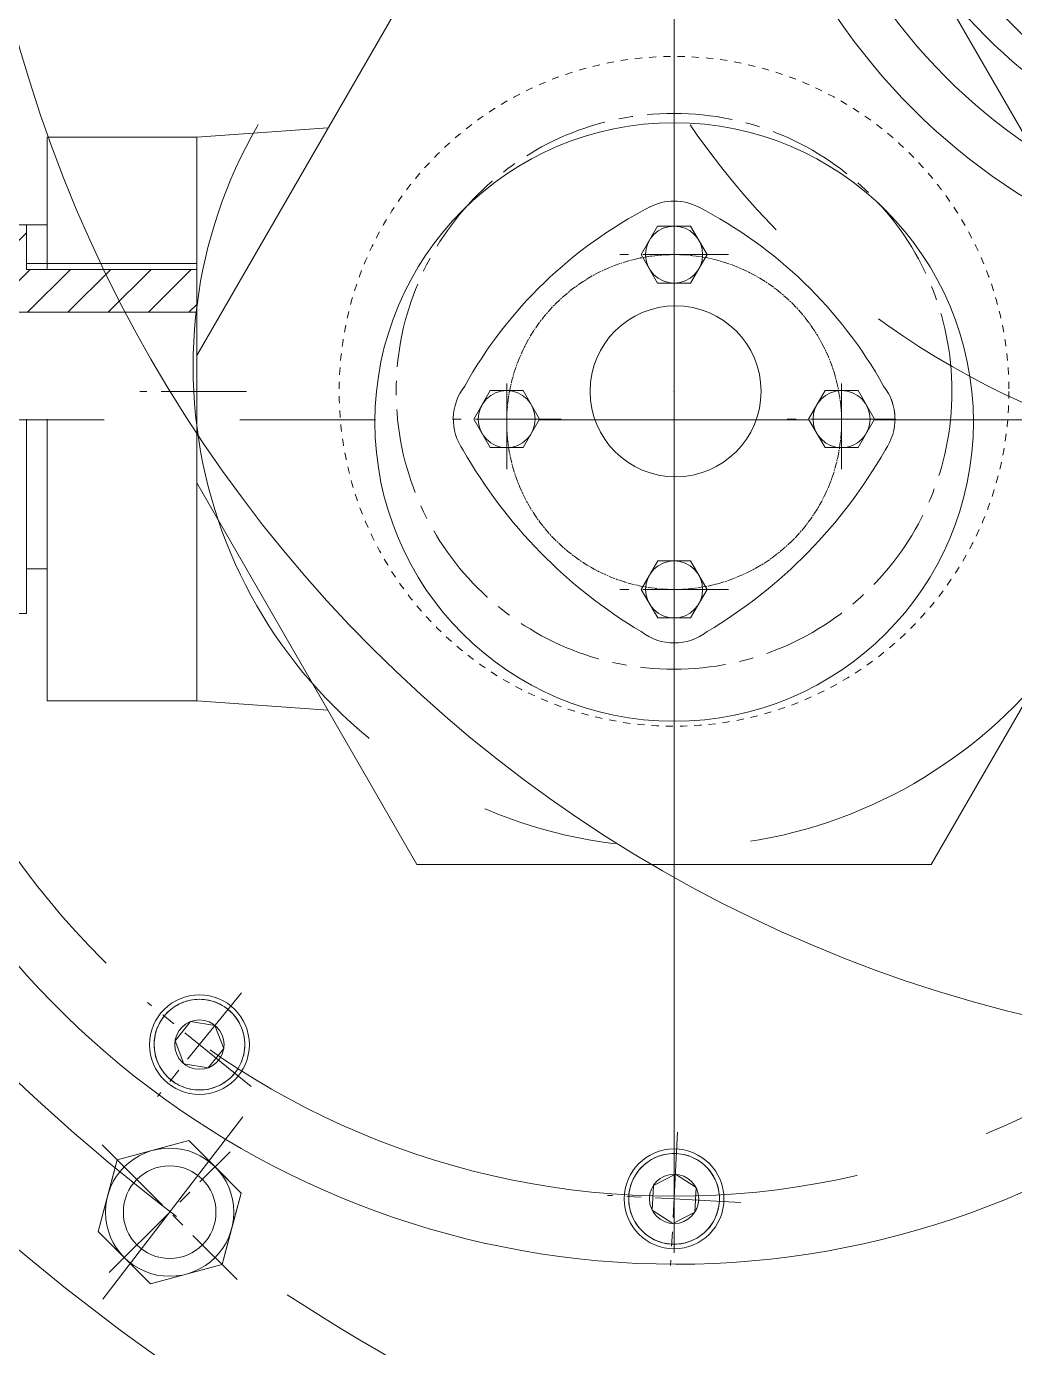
# Model space of a CAD drawing. Header units: inches. Extents: x 0 to 26418, y 0 to 20128.
# Drawn here: x 3816.8 to 3955.5, y 15239.8 to 15425.2 of the extents above; entities that cross this region are included whole.
import ezdxf

# ---------------------------------------------------------------- set-up
doc = ezdxf.new("R2010")
doc.units = ezdxf.units.IN
doc.header["$MEASUREMENT"] = 0
doc.set_wipeout_variables(frame=1)
for name, pattern in [('ACAD_ISO02W100', [15, 12, -3]), ('CENTER', [50.800000000000004, 31.75, -6.35, 6.35, -6.35]), ('CHAIN', [0.7087, 0.4724, -0.0591, 0.1181, -0.0591]), ('点画线', [18, 12, -2, 2, -2]), ('虚线', [2, 1, -1])]:
    doc.linetypes.add(name, pattern=pattern)
for name, color, linetype, lineweight in [('CAXA1', 5, 'CENTER', 5), ('EB0', 7, 'Continuous', 5), ('中心线层', 5, 'CENTER', 5), ('剖面线层', 4, 'Continuous', 5), ('细实线层', 7, 'Continuous', 5), ('虚线层', 6, 'ACAD_ISO02W100', 5)]:
    doc.layers.add(name, color=color, linetype=linetype, lineweight=lineweight)

msp = doc.modelspace()

# ---------------------------------------------------------------- hatches: boundary and pattern name
at = {"layer": '剖面线层', "linetype": 'Continuous', "lineweight": 5}
h = msp.add_hatch(dxfattribs=at)
h.set_pattern_fill('无图案', scale=4, angle=45, style=0, pattern_type=0)
h.set_pattern_definition([(45, (3907.726674189783, 15374.01749752926), (-2.82842712474619, 2.82842712474619), [])])
edge = h.paths.add_edge_path(flags=0)
edge.add_line((3840.726674188852, 15385.11402387403), (3831.025193739791, 15385.11402387403))
edge.add_line((3840.726674188852, 15391.11402387403), (3840.726674188852, 15385.11402387403))
edge.add_line((3832.135942039072, 15391.11402387403), (3840.726674188823, 15391.11402387403))
edge.add_arc((3907.726674189783, 15374.01749752926), 77.49999999999335, 167.2557037164786, 171.7680417789474)
edge.add_line((3783.79667418915, 15385.11402387403), (3783.79667418915, 15386.99732786548))
edge.add_line((3831.025193739675, 15385.11402387403), (3783.796674188743, 15385.11402387403))
edge.add_arc((3907.726674189783, 15374.01749752926), 77.49999999999335, 167.2557037164786, 171.7680417789474)
edge.add_line((3819.726674188852, 15391.11402387403), (3832.135942039072, 15391.11402387403))
edge.add_line((3816.826674189411, 15391.11402387403), (3819.726674189405, 15391.11402387403))
edge.add_line((3816.826674189411, 15391.93736165411), (3816.826674189411, 15391.114023874))
edge.add_line((3816.826674189411, 15397.39382409326), (3816.826674189411, 15391.93736165415))
edge.add_line((3803.826674189411, 15397.39382409326), (3816.826674189411, 15397.39382409326))
edge.add_line((3803.826674189411, 15395.01402387417), (3803.826674189411, 15397.39382409337))
edge.add_line((3799.826674189411, 15395.01402387417), (3803.826674189411, 15395.01402387417))
edge.add_line((3797.826674189411, 15395.01402387417), (3799.826674189411, 15395.01402387417))
edge.add_line((3781.826674189411, 15395.01402387417), (3797.826674189411, 15395.01402387417))
edge.add_line((3781.826674189411, 15394.36402387403), (3781.826674189411, 15395.01402387402))
edge.add_line((3781.826674189411, 15389.86402387403), (3781.826674189411, 15394.36402387403))
edge.add_line((3783.79667418915, 15389.86402387403), (3781.826674189149, 15389.86402387403))
edge.add_line((3783.79667418915, 15389.23624528896), (3783.79667418915, 15389.864023874))
edge.add_arc((3782.834316365413, 15388.11678657725), 1.476252142177474, 310.6844470242543, 409.3155529757922)

# ---------------------------------------------------------------- linework, layer by layer
at = {"color": 7, "lineweight": 5}
for p, q in [((3840.726674188852, 15379.07009342195), (3871.642282364882, 15432.61749752912)), ((3943.811066013753, 15432.61749752912), (3974.726674188852, 15379.07009342195)), ((3840.726674188852, 15409.66773311326), (3859.152103980064, 15410.98387397079)), ((3840.726674188852, 15409.66773311326), (3819.726674188852, 15409.66773311326)), ((3819.726674188852, 15409.66773311326), (3819.726674188852, 15391.11402387403)), ((3840.726674188852, 15409.66773311326), (3840.726674188852, 15330.56726194497)), ((3819.726674188852, 15397.39382409326), (3803.826674189411, 15397.39382409326)), ((3816.826674189411, 15397.39382409326), (3816.826674189411, 15391.11402387403)), ((3816.826674189411, 15397.39382409326), (3816.826674189411, 15391.11402387403)), ((3816.826674189411, 15391.11402387403), (3840.726674188852, 15391.11402387403)), ((3776.693255221463, 15385.11402387403), (3840.723255220793, 15385.11402387403)), ((3816.826674189411, 15370.11402387403), (3816.826674189411, 15342.8342236548)), ((3819.726674188852, 15370.11749752912), (3819.726674188852, 15330.56726194497)), ((3871.642282364882, 15307.61749752912), (3840.726674188852, 15361.16490163629)), ((3974.726674188852, 15361.16490163629), (3943.811066013753, 15307.61749752912)), ((3819.726674188852, 15349.11402387403), (3816.826674189411, 15349.11402387403)), ((3816.826674189411, 15342.8342236548), (3803.826674189411, 15342.8342236548)), ((3840.726674188852, 15330.56726194497), (3819.726674188852, 15330.56726194497)), ((3840.726674188852, 15330.56726194497), (3859.152103980064, 15329.25112108745)), ((3943.811066013753, 15307.61749752912), (3871.642282364882, 15307.61749752912)), ((3837.371274381868, 15287.48038356423), (3837.106903222382, 15287.27752443983)), ((3837.645900053896, 15287.66912856021), (3837.371274381868, 15287.48038356423)), ((3837.930027511894, 15287.84324209018), (3837.645900053896, 15287.66912856021)), ((3838.222877981133, 15288.00224692163), (3837.930027511894, 15287.84324209018)), ((3838.5236487789, 15288.14570723309), (3838.222877981133, 15288.00224692163)), ((3838.831515513353, 15288.27322980969), (3838.5236487789, 15288.14570723309)), ((3839.145634342909, 15288.38446512141), (3838.831515513353, 15288.27322980969)), ((3839.46514428965, 15288.47910827932), (3839.145634342909, 15288.38446512141)), ((3839.789169600226, 15288.55689987399), (3839.46514428965, 15288.47910827932)), ((3840.116822142146, 15288.61762668307), (3839.789169600226, 15288.55689987399)), ((3840.447203843847, 15288.6611222592), (3840.116822142146, 15288.61762668307)), ((3840.779409150585, 15288.68726738401), (3840.447203843847, 15288.6611222592)), ((3841.112527512006, 15288.69599039502), (3840.779409150585, 15288.68726738401)), ((3841.445645873427, 15288.68726738401), (3841.112527512006, 15288.69599039502)), ((3841.777851181097, 15288.6611222592), (3841.445645873427, 15288.68726738401)), ((3842.108232881866, 15288.61762668307), (3841.777851181097, 15288.6611222592)), ((3842.435885423787, 15288.55689987399), (3842.108232881866, 15288.61762668307)), ((3842.759910734363, 15288.47910827932), (3842.435885423787, 15288.55689987399)), ((3843.079420681104, 15288.38446512141), (3842.759910734363, 15288.47910827932)), ((3843.39353951066, 15288.27322980969), (3843.079420681104, 15288.38446512141)), ((3843.701406245112, 15288.14570723309), (3843.39353951066, 15288.27322980969)), ((3844.002177042879, 15288.00224692163), (3843.701406245112, 15288.14570723309)), ((3844.295027512118, 15287.84324209018), (3844.002177042879, 15288.00224692163)), ((3844.579154970117, 15287.66912856021), (3844.295027512118, 15287.84324209018)), ((3844.853780643075, 15287.48038356423), (3844.579154970117, 15287.66912856021)), ((3845.118151800699, 15287.27752443983), (3844.853780643075, 15287.48038356423)), ((3835.774389347054, 15285.79761785314), (3835.600275816388, 15285.51349039514)), ((3835.963134342797, 15286.07224352609), (3835.774389347054, 15285.79761785314)), ((3836.165993467897, 15286.33661468418), (3835.963134342797, 15286.07224352609)), ((3836.382410697631, 15286.59000670466), (3836.165993467897, 15286.33661468418)), ((3836.165993467897, 15286.33661468418), (3836.165993467897, 15286.33661468418)), ((3836.6117928503, 15286.83172505743), (3836.382410697631, 15286.59000670466)), ((3836.853511202141, 15287.0611072094), (3836.6117928503, 15286.83172505743)), ((3837.106903222382, 15287.27752443983), (3836.853511202141, 15287.0611072094)), ((3845.371543821871, 15287.0611072094), (3845.118151800699, 15287.27752443983)), ((3845.118151800699, 15287.27752443983), (3845.118151800699, 15287.27752443983)), ((3845.613262174643, 15286.83172505743), (3845.371543821871, 15287.0611072094)), ((3845.842644326381, 15286.59000670466), (3845.613262174643, 15286.83172505743)), ((3846.059061557047, 15286.33661468418), (3845.842644326381, 15286.59000670466)), ((3846.261920681216, 15286.07224352586), (3846.059061557047, 15286.33661468418)), ((3846.450665676959, 15285.79761785314), (3846.261920681216, 15286.07224352586)), ((3846.624779206693, 15285.51349039514), (3846.450665676959, 15285.79761785314)), ((3834.964409627944, 15283.97837361715), (3834.886618033044, 15283.65434830727)), ((3835.059052785851, 15284.29788356436), (3834.964409627944, 15283.97837361715)), ((3835.170288098037, 15284.61200239391), (3835.059052785851, 15284.29788356436)), ((3835.297810674637, 15284.91986912836), (3835.170288098037, 15284.61200239391)), ((3835.441270985633, 15285.2206399259), (3835.297810674637, 15284.91986912836)), ((3835.600275816388, 15285.51349039514), (3835.441270985633, 15285.2206399259)), ((3839.871104518875, 15285.56500785843), (3837.691074736409, 15282.87289527825)), ((3843.292557295404, 15285.02310297543), (3839.871104518875, 15285.56500785843)), ((3843.292557295404, 15285.02310297543), (3844.533980287604, 15281.78908551226)), ((3846.78378403838, 15285.2206399259), (3846.624779206693, 15285.51349039514)), ((3846.927244350306, 15284.91986912836), (3846.78378403838, 15285.2206399259)), ((3847.054766926907, 15284.61200239391), (3846.927244350306, 15284.91986912836)), ((3847.166002238162, 15284.29788356436), (3847.054766926907, 15284.61200239391)), ((3847.260645396068, 15283.97837361715), (3847.166002238162, 15284.29788356436)), ((3847.338436990969, 15283.65434830727), (3847.260645396068, 15283.97837361715)), ((3834.756250523023, 15282.66410875668), (3834.747527512714, 15282.33099039502)), ((3834.747527512714, 15282.33099039502), (3834.756250523023, 15281.9978720336)), ((3834.782395648762, 15282.99631406388), (3834.756250523023, 15282.66410875668)), ((3834.756250523023, 15281.9978720336), (3834.782395648762, 15281.6656667264)), ((3834.82589122466, 15283.32669576512), (3834.782395648762, 15282.99631406388)), ((3834.886618033044, 15283.65434830727), (3834.82589122466, 15283.32669576512)), ((3838.93249772954, 15279.63887781485), (3837.691074736409, 15282.87289527825)), ((3838.93249772954, 15279.63887781485), (3837.691074736409, 15282.87289527825)), ((3847.399163800284, 15283.32669576512), (3847.338436990969, 15283.65434830727)), ((3847.442659376181, 15282.99631406388), (3847.399163800284, 15283.32669576512)), ((3847.468804500989, 15282.66410875668), (3847.442659376181, 15282.99631406388)), ((3847.442659376181, 15281.6656667264), (3847.468804500989, 15281.9978720336)), ((3847.47752751223, 15282.33099039502), (3847.468804500989, 15282.66410875668)), ((3847.468804500989, 15281.9978720336), (3847.47752751223, 15282.33099039502)), ((3834.782395648762, 15281.6656667264), (3834.82589122466, 15281.33528502516)), ((3834.82589122466, 15281.33528502516), (3834.886618033044, 15281.00763248301)), ((3834.886618033044, 15281.00763248301), (3834.964409627944, 15280.68360717313)), ((3834.964409627944, 15280.68360717313), (3835.059052785851, 15280.36409722593)), ((3835.059052785851, 15280.36409722593), (3835.170288098037, 15280.04997839637)), ((3835.170288098037, 15280.04997839637), (3835.297810674637, 15279.74211166192)), ((3844.533980287604, 15281.78908551226), (3842.353950505137, 15279.09697293186)), ((3846.927244350306, 15279.74211166192), (3847.054766926907, 15280.04997839637)), ((3847.054766926907, 15280.04997839637), (3847.166002238162, 15280.36409722593)), ((3847.166002238162, 15280.36409722593), (3847.260645396068, 15280.68360717313)), ((3847.260645396068, 15280.68360717313), (3847.338436990969, 15281.00763248301)), ((3847.338436990969, 15281.00763248301), (3847.399163800284, 15281.33528502516)), ((3847.399163800284, 15281.33528502516), (3847.442659376181, 15281.6656667264)), ((3835.297810674637, 15279.74211166192), (3835.441270985633, 15279.44134086415)), ((3835.441270985633, 15279.44134086415), (3835.600275816388, 15279.14849039515)), ((3835.600275816388, 15279.14849039515), (3835.774389347054, 15278.86436293715)), ((3835.774389347054, 15278.86436293715), (3835.963134342797, 15278.58973726442)), ((3835.963134342797, 15278.58973726442), (3836.165993467897, 15278.3253661061)), ((3836.165993467897, 15278.3253661061), (3836.382410697631, 15278.07197408563)), ((3838.93249772954, 15279.63887781485), (3842.353950505137, 15279.09697293186)), ((3845.842644326381, 15278.07197408563), (3846.059061557047, 15278.3253661061)), ((3846.059061557047, 15278.3253661061), (3846.261920681216, 15278.58973726442)), ((3846.059061557047, 15278.3253661061), (3846.059061557047, 15278.3253661061)), ((3846.261920681216, 15278.58973726442), (3846.450665676959, 15278.86436293715)), ((3846.450665676959, 15278.86436293715), (3846.624779206693, 15279.14849039515)), ((3846.624779206693, 15279.14849039515), (3846.78378403838, 15279.44134086415)), ((3846.78378403838, 15279.44134086415), (3846.927244350306, 15279.74211166192)), ((3836.382410697631, 15278.07197408563), (3836.6117928503, 15277.83025573285)), ((3836.6117928503, 15277.83025573285), (3836.853511202141, 15277.60087358088)), ((3836.853511202141, 15277.60087358088), (3837.106903222382, 15277.38445635045)), ((3837.106903222382, 15277.38445635045), (3837.371274381868, 15277.18159722605)), ((3837.371274381868, 15277.18159722605), (3837.645900053896, 15276.99285223007)), ((3837.645900053896, 15276.99285223007), (3837.930027511894, 15276.81873870011)), ((3837.930027511894, 15276.81873870011), (3838.222877981133, 15276.65973386865)), ((3838.222877981133, 15276.65973386865), (3838.5236487789, 15276.51627355719)), ((3838.5236487789, 15276.51627355719), (3838.831515513353, 15276.38875098059)), ((3838.831515513353, 15276.38875098059), (3839.145634342909, 15276.2775156691)), ((3843.079420681104, 15276.2775156691), (3843.39353951066, 15276.38875098059)), ((3843.39353951066, 15276.38875098059), (3843.701406245112, 15276.51627355719)), ((3843.701406245112, 15276.51627355719), (3844.002177042879, 15276.65973386865)), ((3844.002177042879, 15276.65973386865), (3844.295027512118, 15276.81873870011)), ((3844.295027512118, 15276.81873870011), (3844.579154970117, 15276.99285223007)), ((3844.579154970117, 15276.99285223007), (3844.853780643075, 15277.18159722605)), ((3844.853780643075, 15277.18159722605), (3845.118151800699, 15277.38445635045)), ((3845.118151800699, 15277.38445635045), (3845.371543821871, 15277.60087358088)), ((3845.371543821871, 15277.60087358088), (3845.613262174643, 15277.83025573285)), ((3845.613262174643, 15277.83025573285), (3845.842644326381, 15278.07197408563)), ((3839.145634342909, 15276.2775156691), (3839.46514428965, 15276.18287251073)), ((3839.46514428965, 15276.18287251073), (3839.789169600226, 15276.10508091653)), ((3839.789169600226, 15276.10508091653), (3840.116822142146, 15276.04435410745)), ((3840.116822142146, 15276.04435410745), (3840.447203843847, 15276.00085853132)), ((3840.447203843847, 15276.00085853132), (3840.779409150585, 15275.97471340651)), ((3840.779409150585, 15275.97471340651), (3841.112527512006, 15275.96599039527)), ((3841.112527512006, 15275.96599039527), (3841.445645873427, 15275.97471340651)), ((3841.445645873427, 15275.97471340651), (3841.777851181097, 15276.00085853132)), ((3841.777851181097, 15276.00085853132), (3842.108232881866, 15276.04435410745)), ((3842.108232881866, 15276.04435410745), (3842.435885423787, 15276.10508091653)), ((3842.435885423787, 15276.10508091653), (3842.759910734363, 15276.18287251073)), ((3842.759910734363, 15276.18287251073), (3843.079420681104, 15276.2775156691)), ((3839.620992351316, 15268.85557029325), (3829.582796705879, 15266.16584387699)), ((3829.582796705879, 15266.16584387699), (3834.601894529529, 15267.51070708524)), ((3834.601894529529, 15267.51070708524), (3839.620992351316, 15268.85557029325)), ((3834.601894529529, 15267.51070708524), (3834.601894529529, 15267.51070708524)), ((3839.620992351316, 15268.85557029325), (3839.620992351316, 15268.85557029325)), ((3839.620992351316, 15268.85557029325), (3843.295226966023, 15265.18133567924)), ((3846.969461579799, 15261.50710106523), (3839.620992351316, 15268.85557029325)), ((3829.582796705879, 15266.16584387699), (3826.893070290789, 15256.12764823202)), ((3828.2379334988, 15261.14674605451), (3829.582796705879, 15266.16584387699)), ((3829.582796705879, 15266.16584387699), (3829.582796705879, 15266.16584387699)), ((3903.467657879919, 15265.41685890614), (3903.225939527146, 15265.1874767544)), ((3903.721049900159, 15265.63327613681), (3903.467657879919, 15265.41685890614)), ((3903.985421058714, 15265.83613526121), (3903.721049900159, 15265.63327613681)), ((3904.260046731673, 15266.02488025695), (3903.985421058714, 15265.83613526121)), ((3904.544174189672, 15266.19899378715), (3904.260046731673, 15266.02488025695)), ((3904.837024658911, 15266.35799861837), (3904.544174189672, 15266.19899378715)), ((3905.137795456677, 15266.50145892983), (3904.837024658911, 15266.35799861837)), ((3905.445662190199, 15266.62898150667), (3905.137795456677, 15266.50145892983)), ((3905.759781020686, 15266.74021681839), (3905.445662190199, 15266.62898150667)), ((3906.079290967427, 15266.83485997629), (3905.759781020686, 15266.74021681839)), ((3906.403316277072, 15266.91265157073), (3906.079290967427, 15266.83485997629)), ((3906.730968819923, 15266.97337837981), (3906.403316277072, 15266.91265157073)), ((3907.061350520692, 15267.01687395617), (3906.730968819923, 15266.97337837981)), ((3907.393555827431, 15267.04301908075), (3907.061350520692, 15267.01687395617)), ((3907.726674189783, 15267.05174209199), (3907.393555827431, 15267.04301908075)), ((3908.059792550273, 15267.04301908075), (3907.726674189783, 15267.05174209199)), ((3908.391997857943, 15267.01687395617), (3908.059792550273, 15267.04301908075)), ((3908.059792550273, 15267.04301908075), (3908.059792550273, 15267.04301908075)), ((3908.722379559643, 15266.97337837981), (3908.391997857943, 15267.01687395617)), ((3909.050032101564, 15266.91265157073), (3908.722379559643, 15266.97337837981)), ((3909.374057411208, 15266.83485997629), (3909.050032101564, 15266.91265157073)), ((3909.693567358881, 15266.74021681839), (3909.374057411208, 15266.83485997629)), ((3910.007686187505, 15266.62898150667), (3909.693567358881, 15266.74021681839)), ((3910.315552921958, 15266.50145892983), (3910.007686187505, 15266.62898150667)), ((3910.616323720656, 15266.35799861837), (3910.315552921958, 15266.50145892983)), ((3910.909174188964, 15266.19899378715), (3910.616323720656, 15266.35799861837)), ((3911.193301646962, 15266.02488025695), (3910.909174188964, 15266.19899378715)), ((3911.467927319921, 15265.83613526121), (3911.193301646962, 15266.02488025695)), ((3911.732298478476, 15265.63327613681), (3911.467927319921, 15265.83613526121)), ((3911.985690498717, 15265.41685890614), (3911.732298478476, 15265.63327613681)), ((3912.227408851489, 15265.1874767544), (3911.985690498717, 15265.41685890614)), ((3843.295226966023, 15265.18133567924), (3843.295226966023, 15265.18133567924)), ((3843.295226966023, 15265.18133567924), (3846.969461579799, 15261.50710106523)), ((3902.05541766341, 15263.57639162287), (3901.911957351483, 15263.2756208251)), ((3902.214422494165, 15263.86924209188), (3902.05541766341, 15263.57639162287)), ((3902.3885360239, 15264.15336954988), (3902.214422494165, 15263.86924209188)), ((3902.577281020574, 15264.42799522284), (3902.3885360239, 15264.15336954988)), ((3902.780140144743, 15264.69236638116), (3902.577281020574, 15264.42799522284)), ((3902.996557375408, 15264.9457584014), (3902.780140144743, 15264.69236638116)), ((3903.225939527146, 15265.1874767544), (3902.996557375408, 15264.9457584014)), ((3907.90797126013, 15264.1460962761), (3904.82143412064, 15262.57342705292)), ((3907.90797126013, 15264.1460962761), (3910.813211328342, 15262.25941131542)), ((3912.456791003227, 15264.9457584014), (3912.227408851489, 15265.1874767544)), ((3912.673208233893, 15264.69236638116), (3912.456791003227, 15264.9457584014)), ((3912.876067358061, 15264.42799522284), (3912.673208233893, 15264.69236638116)), ((3913.064812354736, 15264.15336954988), (3912.876067358061, 15264.42799522284)), ((3913.23892588447, 15263.86924209188), (3913.064812354736, 15264.15336954988)), ((3913.397930716157, 15263.57639162287), (3913.23892588447, 15263.86924209188)), ((3913.541391027152, 15263.2756208251), (3913.397930716157, 15263.57639162287)), ((3844.279735162846, 15251.46890542026), (3846.969461579799, 15261.50710106523)), ((3846.969461579799, 15261.50710106523), (3845.624598371789, 15256.48800324251)), ((3846.969461579799, 15261.50710106523), (3846.969461579799, 15261.50710106523)), ((3901.440037901506, 15261.68244746209), (3901.396542324677, 15261.35206576062)), ((3901.500764710821, 15262.01010000401), (3901.440037901506, 15261.68244746209)), ((3901.578556305721, 15262.33412531412), (3901.500764710821, 15262.01010000401)), ((3901.673199463628, 15262.6536352611), (3901.578556305721, 15262.33412531412)), ((3901.784434774883, 15262.96775409089), (3901.673199463628, 15262.6536352611)), ((3901.911957351483, 15263.2756208251), (3901.784434774883, 15262.96775409089)), ((3904.82143412064, 15262.57342705292), (3904.640137049362, 15259.11407286858)), ((3910.813211328342, 15262.25941131542), (3910.631914258927, 15258.80005713131)), ((3913.668913603753, 15262.96775409089), (3913.541391027152, 15263.2756208251)), ((3913.780148915939, 15262.6536352611), (3913.668913603753, 15262.96775409089)), ((3913.874792073846, 15262.33412531412), (3913.780148915939, 15262.6536352611)), ((3913.952583667814, 15262.01010000401), (3913.874792073846, 15262.33412531412)), ((3914.01331047713, 15261.68244746209), (3913.952583667814, 15262.01010000401)), ((3914.056806053027, 15261.35206576062), (3914.01331047713, 15261.68244746209)), ((3826.893070290789, 15256.12764823202), (3828.2379334988, 15261.14674605451)), ((3828.2379334988, 15261.14674605451), (3828.2379334988, 15261.14674605451)), ((3901.3703972008, 15261.01986045342), (3901.36167418956, 15260.686742092)), ((3901.36167418956, 15260.686742092), (3901.3703972008, 15260.35362373058)), ((3901.396542324677, 15261.35206576062), (3901.3703972008, 15261.01986045342)), ((3901.3703972008, 15261.01986045342), (3901.3703972008, 15261.01986045342)), ((3901.3703972008, 15260.35362373058), (3901.396542324677, 15260.02141842337)), ((3901.396542324677, 15260.02141842337), (3901.440037901506, 15259.69103672214)), ((3901.440037901506, 15259.69103672214), (3901.500764710821, 15259.36338417999)), ((3913.952583667814, 15259.36338417999), (3914.01331047713, 15259.69103672214)), ((3914.01331047713, 15259.69103672214), (3914.056806053027, 15260.02141842337)), ((3914.082951177835, 15261.01986045342), (3914.056806053027, 15261.35206576062)), ((3914.056806053027, 15260.02141842337), (3914.082951177835, 15260.35362373035)), ((3914.091674189076, 15260.686742092), (3914.082951177835, 15261.01986045342)), ((3914.082951177835, 15260.35362373035), (3914.091674189076, 15260.686742092)), ((3914.082951177835, 15260.35362373035), (3914.082951177835, 15260.35362373035)), ((3901.500764710821, 15259.36338417999), (3901.578556305721, 15259.03935886988)), ((3901.578556305721, 15259.03935886988), (3901.673199463628, 15258.71984892267)), ((3901.673199463628, 15258.71984892267), (3901.784434774883, 15258.40573009311)), ((3901.784434774883, 15258.40573009311), (3901.911957351483, 15258.09786335889)), ((3901.911957351483, 15258.09786335889), (3902.05541766341, 15257.79709256136)), ((3902.05541766341, 15257.79709256136), (3902.214422494165, 15257.50424209189)), ((3907.545377118505, 15257.22738790766), (3904.640137049362, 15259.11407286858)), ((3907.545377118505, 15257.22738790766), (3904.640137049362, 15259.11407286858)), ((3907.545377118505, 15257.22738790766), (3910.631914258927, 15258.80005713131)), ((3913.23892588447, 15257.50424209189), (3913.397930716157, 15257.79709256136)), ((3913.397930716157, 15257.79709256136), (3913.541391027152, 15258.09786335889)), ((3913.541391027152, 15258.09786335889), (3913.668913603753, 15258.40573009311)), ((3913.668913603753, 15258.40573009311), (3913.780148915939, 15258.71984892267)), ((3913.780148915939, 15258.71984892267), (3913.874792073846, 15259.03935886988)), ((3913.874792073846, 15259.03935886988), (3913.952583667814, 15259.36338417999)), ((3830.567304904565, 15252.45341361778), (3826.893070290789, 15256.12764823202)), ((3826.893070290789, 15256.12764823202), (3826.893070290789, 15256.12764823202)), ((3826.893070290789, 15256.12764823202), (3834.241539518341, 15248.77917900354)), ((3845.624598371789, 15256.48800324251), (3844.279735162846, 15251.46890542026)), ((3845.624598371789, 15256.48800324251), (3845.624598371789, 15256.48800324251)), ((3902.214422494165, 15257.50424209189), (3902.3885360239, 15257.22011463412)), ((3902.3885360239, 15257.22011463412), (3902.577281020574, 15256.94548896116)), ((3902.577281020574, 15256.94548896116), (3902.780140144743, 15256.68111780307)), ((3902.780140144743, 15256.68111780307), (3902.996557375408, 15256.4277257826)), ((3902.996557375408, 15256.4277257826), (3903.225939527146, 15256.18600742983)), ((3903.225939527146, 15256.18600742983), (3903.467657879919, 15255.95662527786)), ((3903.467657879919, 15255.95662527786), (3903.721049900159, 15255.74020804742)), ((3911.732298478476, 15255.74020804742), (3911.985690498717, 15255.95662527786)), ((3911.985690498717, 15255.95662527786), (3912.227408851489, 15256.18600742983)), ((3912.227408851489, 15256.18600742983), (3912.456791003227, 15256.4277257826)), ((3912.456791003227, 15256.4277257826), (3912.673208233893, 15256.68111780307)), ((3912.673208233893, 15256.68111780307), (3912.876067358061, 15256.94548896116)), ((3912.876067358061, 15256.94548896116), (3913.064812354736, 15257.22011463412)), ((3913.064812354736, 15257.22011463412), (3913.23892588447, 15257.50424209189)), ((3903.721049900159, 15255.74020804742), (3903.985421058714, 15255.53734892279)), ((3903.985421058714, 15255.53734892279), (3904.260046731673, 15255.34860392705)), ((3904.260046731673, 15255.34860392705), (3904.544174189672, 15255.17449039708)), ((3904.544174189672, 15255.17449039708), (3904.837024658911, 15255.01548556539)), ((3904.837024658911, 15255.01548556539), (3905.137795456677, 15254.87202525416)), ((3905.137795456677, 15254.87202525416), (3905.445662190199, 15254.74450267733)), ((3905.445662190199, 15254.74450267733), (3905.759781020686, 15254.63326736584)), ((3905.759781020686, 15254.63326736584), (3906.079290967427, 15254.5386242077)), ((3906.079290967427, 15254.5386242077), (3906.403316277072, 15254.4608326135)), ((3906.403316277072, 15254.4608326135), (3906.730968819923, 15254.40010580419)), ((3906.730968819923, 15254.40010580419), (3907.061350520692, 15254.35661022806)), ((3907.061350520692, 15254.35661022806), (3907.393555827431, 15254.33046510325)), ((3907.393555827431, 15254.33046510325), (3907.726674189783, 15254.32174209201)), ((3907.726674189783, 15254.32174209201), (3908.059792550273, 15254.33046510325)), ((3908.059792550273, 15254.33046510325), (3908.391997857943, 15254.35661022806)), ((3908.391997857943, 15254.35661022806), (3908.722379559643, 15254.40010580419)), ((3908.722379559643, 15254.40010580419), (3909.050032101564, 15254.4608326135)), ((3909.050032101564, 15254.4608326135), (3909.374057411208, 15254.5386242077)), ((3909.374057411208, 15254.5386242077), (3909.693567358881, 15254.63326736584)), ((3909.693567358881, 15254.63326736584), (3910.007686187505, 15254.74450267733)), ((3910.007686187505, 15254.74450267733), (3910.315552921958, 15254.87202525416)), ((3910.315552921958, 15254.87202525416), (3910.616323720656, 15255.01548556539)), ((3910.616323720656, 15255.01548556539), (3910.909174188964, 15255.17449039708)), ((3910.909174188964, 15255.17449039708), (3911.193301646962, 15255.34860392705)), ((3911.193301646962, 15255.34860392705), (3911.467927319921, 15255.53734892279)), ((3911.467927319921, 15255.53734892279), (3911.732298478476, 15255.74020804742)), ((3834.241539518341, 15248.77917900354), (3830.567304904565, 15252.45341361778)), ((3834.241539518341, 15248.77917900354), (3844.279735162846, 15251.46890542026)), ((3844.279735162846, 15251.46890542026), (3839.260637341059, 15250.12404221201)), ((3844.279735162846, 15251.46890542026), (3844.279735162846, 15251.46890542026)), ((3839.260637341059, 15250.12404221201), (3834.241539518341, 15248.77917900354)), ((3834.241539518341, 15248.77917900354), (3834.241539518341, 15248.77917900354)), ((3839.260637341059, 15250.12404221201), (3839.260637341059, 15250.12404221201))]:
    msp.add_line(p, q, dxfattribs=at)
for centre, radius in [((4002.731064857907, 15475.18371488781), 87), ((4002.731064857907, 15475.09398179779), 80.5), ((3907.733854605809, 15369.70895999086), 41.99999999999999), ((3907.93551136925, 15374.01749752926), 12), ((3841.112527512006, 15282.33099039502), 7), ((3841.112527512006, 15282.33099039502), 3.464101615137754), ((3836.931265935294, 15258.81737464851), 8.999999999999998), ((3907.726674189783, 15260.686742092), 7), ((3836.931265935294, 15258.81737464851), 6.499999999999999), ((3907.726674189783, 15260.686742092), 3.464101615137754)]:
    msp.add_circle(centre, radius, dxfattribs=at)
for centre, radius, start, end in [((4002.99175479728, 15725.21879376912), 582.5000000000001, 301.3557931603836, 238.5850138849788), ((4002.461593579493, 15725.21879376912), 546.0000000000002, 303.5084241406879, 236.5560396315401), ((4002.731064857907, 15475.21879376912), 289.9999999999993, 148.668748837498, 31.33325685429605), ((3907.733914586708, 15393.20895999086), 7.502548074530647, 62.46705809617345, 117.5329419038266), ((3884.237406000487, 15370.11749752912), 7.502548074530735, 141.8729068331067, 215.4367905860438), ((3931.229819880791, 15370.117483363), 7.50303140628839, 324.56596868796, 38.12433389110313), ((3931.230303212061, 15370.11749752912), 7.502548074531023, 358.3404498498127, 22.16227322251062), ((3907.733914586708, 15346.20895999086), 7.502548074530865, 231.8761808711138, 308.1238191288862), ((3841.112527512006, 15282.33099039502), 6.364999999999999, 50.99999999426393, 230.9999999942639), ((3841.112527512006, 15282.33099039502), 6.364999999999999, 230.9999999942639, 50.99999999426393), ((3907.726674189783, 15260.686742092), 6.365000000000002, 87.00000000126738, 267.0000000012674), ((3907.726674189783, 15260.686742092), 6.364999999999999, 267.0000000012674, 87.00000000126738)]:
    msp.add_arc(centre, radius, start, end, dxfattribs=at)
msp.add_point((3907.726674189783, 15374.01749752926), dxfattribs=at)
at = {"layer": 'CAXA1', "linetype": 'CENTER', "lineweight": 5, "ltscale": 3}
for p, q in [((3907.726674189783, 15495.99283377335), (3907.726674189783, 15253.12990674445)), ((3907.726674189783, 15482.56252526653), (3907.726674189783, 15294.0628445579)), ((3732.485459399402, 15370.01749752902), (4103.172947241917, 15370.01749752902)), ((3847.207794558249, 15272.21000749476), (3827.565577819004, 15246.61177226177))]:
    msp.add_line(p, q, dxfattribs=at)
for centre, radius in [((4002.99175479728, 15725.21879376912), 565), ((4002.731064857907, 15475.09398179779), 112.5), ((4002.731064857907, 15475.09398179779), 72.49999999999999), ((3907.726674189783, 15374.5613702589), 113.5), ((3907.726674189783, 15377.51257641053), 67.5)]:
    msp.add_circle(centre, radius, dxfattribs=at)
msp.add_arc((4002.731064857907, 15475.21879376912), 272.5000000000001, 148.6692551225773, 31.33337962840525, dxfattribs=at)
at = {"layer": '中心线层', "color": 7, "linetype": '点画线', "lineweight": 5}
for p, q in [((3847.726674188852, 15374.01749752926), (3832.726674189783, 15374.01749752926)), ((3907.725511369288, 15317.11749754192), (3907.725511369288, 15296.51749752926)), ((3847.006112974129, 15289.6089623242), (3835.218942049883, 15275.05301846609)), ((3848.390499440945, 15276.43740493313), (3833.834555583067, 15288.22457585738)), ((3908.216800419606, 15270.03890768483), (3907.236547959029, 15251.33457649893)), ((3827.461476363234, 15268.28716422034), (3846.401055507354, 15249.34758507668)), ((3828.445984560989, 15250.33209327444), (3845.416547308668, 15267.30265602281)), ((3917.078839781686, 15260.19661586171), (3898.374508596018, 15261.17686832229))]:
    msp.add_line(p, q, dxfattribs=at)
at = {"layer": '细实线层', "color": 7, "linetype": 'Continuous', "lineweight": 5}
msp.add_line((3816.826674189411, 15391.93736165411), (3840.726674188852, 15391.93736165411), dxfattribs=at)
at = {"layer": '虚线层', "color": 7, "linetype": '虚线', "lineweight": 5}
msp.add_arc((4002.461593579493, 15725.21879376912), 546.0000000000036, 236.5560396315401, 303.5084241406879, dxfattribs=at)

# ---------------------------------------------------------------- next in the draw order: wipeouts: each hides what was drawn before it
at = {"color": 7, "lineweight": 5}
for points in [[(3907.730294387791, 15389.208959721242), (3910.0396954645494, 15389.208959721242), (3910.0396954645494, 15389.208959721242), (3911.1943960029284, 15391.208959721242), (3911.1943960029284, 15391.208959721242), (3912.3490965413084, 15393.208959721242), (3912.3490965413084, 15393.208959721242), (3911.1943960029284, 15395.208959721242), (3911.1943960029284, 15395.208959721242), (3910.0396954645494, 15397.208959721242), (3910.0396954645494, 15397.208959721242), (3907.730294387791, 15397.208959721242), (3907.730294387791, 15397.208959721242), (3905.420893311032, 15397.20895972124), (3905.420893311032, 15397.20895972124), (3904.266192772653, 15395.20895972124), (3904.266192772653, 15395.20895972124), (3903.111492234274, 15393.20895972124), (3903.111492234274, 15393.20895972124), (3904.266192772653, 15391.20895972124), (3904.266192772653, 15391.20895972124), (3905.420893311032, 15389.20895972124), (3905.420893311032, 15389.20895972124)], [(3884.237406000498, 15366.11749752912), (3886.546807077257, 15366.11749752912), (3886.546807077257, 15366.11749752912), (3887.7015076156363, 15368.11749752912), (3887.7015076156363, 15368.11749752912), (3888.8562081540153, 15370.11749752912), (3888.8562081540153, 15370.11749752912), (3887.7015076156363, 15372.11749752912), (3887.7015076156363, 15372.11749752912), (3886.546807077257, 15374.11749752912), (3886.546807077257, 15374.11749752912), (3884.237406000498, 15374.11749752912), (3884.237406000498, 15374.11749752912), (3881.92800492374, 15374.11749752912), (3881.92800492374, 15374.11749752912), (3880.773304385361, 15372.11749752912), (3880.773304385361, 15372.11749752912), (3879.618603846982, 15370.11749752912), (3879.618603846982, 15370.11749752912), (3880.773304385361, 15368.11749752912), (3880.773304385361, 15368.11749752912), (3881.92800492374, 15366.11749752912), (3881.92800492374, 15366.11749752912)], [(3931.2298198798712, 15366.11748336277), (3933.5392209566294, 15366.11748336277), (3933.5392209566294, 15366.11748336277), (3934.6939214950085, 15368.11748336277), (3934.6939214950085, 15368.11748336277), (3935.8486220333875, 15370.11748336277), (3935.8486220333875, 15370.11748336277), (3934.6939214950085, 15372.11748336277), (3934.6939214950085, 15372.11748336277), (3933.5392209566294, 15374.11748336277), (3933.5392209566294, 15374.11748336277), (3931.2298198798712, 15374.11748336277), (3931.2298198798712, 15374.11748336277), (3928.920418803112, 15374.11748336277), (3928.920418803112, 15374.11748336277), (3927.765718264733, 15372.11748336277), (3927.765718264733, 15372.11748336277), (3926.611017726354, 15370.11748336277), (3926.611017726354, 15370.11748336277), (3927.765718264733, 15368.11748336277), (3927.765718264733, 15368.11748336277), (3928.920418803112, 15366.11748336277), (3928.920418803112, 15366.11748336277)], [(3907.733914586719, 15342.20895999109), (3910.043315663477, 15342.20895999109), (3910.043315663477, 15342.20895999109), (3911.1980162018563, 15344.20895999109), (3911.1980162018563, 15344.20895999109), (3912.3527167402353, 15346.20895999109), (3912.3527167402353, 15346.20895999109), (3911.1980162018563, 15348.20895999109), (3911.1980162018563, 15348.20895999109), (3910.043315663477, 15350.20895999109), (3910.043315663477, 15350.20895999109), (3907.733914586719, 15350.20895999109), (3907.733914586719, 15350.20895999109), (3905.42451350996, 15350.20895999109), (3905.42451350996, 15350.20895999109), (3904.269812971581, 15348.20895999109), (3904.269812971581, 15348.20895999109), (3903.115112433202, 15346.20895999109), (3903.115112433202, 15346.20895999109), (3904.269812971581, 15344.20895999109), (3904.269812971581, 15344.20895999109), (3905.42451350996, 15342.20895999109), (3905.42451350996, 15342.20895999109)]]:
    msp.add_wipeout(points, dxfattribs=at)

# ---------------------------------------------------------------- next in the draw order: linework, layer by layer
for radius in [386.2614132895503, 194.1719280510769]:
    msp.add_circle((4002.731064857907, 15475.18371488781), radius, dxfattribs=at)
for centre, radius, start, end in [((4002.731064857907, 15475.09398179779), 122.5000000000001, 288.8191511399949, 164.8541404435544), ((3907.93551136925, 15374.01749752926), 122.5000000000001, 108.8191511399949, 344.8541404435543), ((3932.9022652544, 15344.34895011897), 62.46378723850711, 117.2199523226399, 150.8765555629688), ((3882.565563919946, 15344.34895011897), 62.46378723850714, 29.12344443703119, 62.78004767736007), ((3938.766878182061, 15400.27686201756), 69.77374370330685, 209.6426986729433, 239.2596250633757), ((3876.700950992286, 15400.27686201756), 69.77374370330685, 300.7403749366243, 330.3573013270567)]:
    msp.add_arc(centre, radius, start, end, dxfattribs=at)
msp.add_open_spline([(4417.265464001328, 16139.49523249849), (4382.17508082743, 16177.06304233147), (4302.010155332267, 16244.38121717282), (4159.385301617898, 16311.94603758094), (4001.927025651552, 16339.10363095927), (3841.623564782545, 16322.69072204268), (3689.5437700916, 16265.50660231545), (3556.264266839243, 16170.03002183347), (3451.484137711107, 16042.05565730085), (3382.929694673039, 15890.15262733887), (3354.286579723462, 15724.2436424), (3373.747010663144, 15555.77461839954), (3434.640607047818, 15396.57684865429), (3535.869903271079, 15257.81331230605), (3670.320132901884, 15149.21483335479), (3829.403890156179, 15078.83090833945), (4002.378317241549, 15051.32036125355), (4177.637914748855, 15070.41585477975), (4343.157672142603, 15134.22102384174), (4487.222442988299, 15239.67362862777), (4600.075549036257, 15379.45284523813), (4673.266091969788, 15544.76106611125), (4691.552366823882, 15664.486632528), (4693.217755423851, 15724.4235519422)], degree=3, knots=[0, 0, 0, 0, 6187.66602571643, 12450.35545818365, 18783.7763803084, 25175.55398044752, 31622.06567916289, 38124.71359481811, 44683.23785818888, 51298.55092183362, 57973.87072775419, 64697.01929391086, 71462.74865718019, 78273.5017955374, 85129.2788968426, 92030.08014527893, 98977.28584344212, 105969.7011519076, 113006.6229990649, 120087.9511856509, 127214.4959447548, 134386.4928486813, 141603.663266158, 141603.663266158, 141603.663266158, 141603.663266158], dxfattribs=at)
at = {"layer": 'CAXA1', "linetype": 'CENTER', "lineweight": 5, "ltscale": 3}
msp.add_line((3907.726674189783, 15473.42530180233), (3907.726674189783, 15284.28824006229), dxfattribs=at)
msp.add_circle((4002.99175479728, 15725.21879376888), 540, dxfattribs=at)
at = {"layer": 'EB0', "color": 7, "lineweight": 5}
for p, q in [((3903.111492234274, 15393.20895972124), (3905.420893311027, 15397.20895972124)), ((3905.420893311027, 15397.20895972124), (3910.039695464533, 15397.20895972124)), ((3910.039695464533, 15397.20895972124), (3912.349096541285, 15393.20895972124)), ((3905.420893311027, 15389.20895972124), (3903.111492234274, 15393.20895972124)), ((3912.349096541285, 15393.20895972124), (3910.039695464533, 15389.20895972124)), ((3910.039695464533, 15389.20895972124), (3905.420893311027, 15389.20895972124)), ((3879.618603846982, 15370.11749752912), (3881.928004923735, 15374.11749752912)), ((3881.928004923735, 15374.11749752912), (3886.54680707724, 15374.11749752912)), ((3886.54680707724, 15374.11749752912), (3888.856208153993, 15370.11749752912)), ((3926.611017727285, 15370.117483363), (3928.920418804038, 15374.117483363)), ((3928.920418804038, 15374.117483363), (3933.539220957543, 15374.117483363)), ((3933.539220957543, 15374.117483363), (3935.848622034296, 15370.117483363)), ((3881.928004923735, 15366.11749752912), (3879.618603846982, 15370.11749752912)), ((3888.856208153993, 15370.11749752912), (3886.54680707724, 15366.11749752912)), ((3928.920418804038, 15366.117483363), (3926.611017727285, 15370.117483363)), ((3935.848622034296, 15370.117483363), (3933.539220957543, 15366.117483363)), ((3886.54680707724, 15366.11749752912), (3881.928004923735, 15366.11749752912)), ((3933.539220957543, 15366.117483363), (3928.920418804038, 15366.117483363)), ((3903.115112433202, 15346.20895999086), (3905.424513509955, 15350.20895999086)), ((3905.424513509955, 15350.20895999086), (3910.04331566346, 15350.20895999086)), ((3910.04331566346, 15350.20895999086), (3912.352716740213, 15346.20895999086)), ((3905.424513509955, 15342.20895999086), (3903.115112433202, 15346.20895999086)), ((3912.352716740213, 15346.20895999086), (3910.04331566346, 15342.20895999086)), ((3910.04331566346, 15342.20895999086), (3905.424513509955, 15342.20895999086))]:
    msp.add_line(p, q, dxfattribs=at)
for centre in [(3907.73029438778, 15393.20895972124), (3884.237406000487, 15370.11749752912), (3931.229819880791, 15370.117483363), (3907.733914586708, 15346.20895999086)]:
    msp.add_circle(centre, 4, dxfattribs=at)
at = {"layer": '中心线层', "color": 7, "linetype": '点画线', "lineweight": 5}
for p, q in [((3907.73029438778, 15386.20895972124), (3907.73029438778, 15400.20895972124)), ((3915.349096541285, 15393.20895972124), (3900.111492234274, 15393.20895972124)), ((3884.237406000487, 15363.11749752912), (3884.237406000487, 15377.11749752912)), ((3931.229819880791, 15363.117483363), (3931.229819880791, 15377.117483363)), ((3891.856208153993, 15370.11749752912), (3876.618603846982, 15370.11749752912)), ((3938.848622034296, 15370.117483363), (3923.611017727285, 15370.117483363)), ((3907.733914586708, 15339.20895999086), (3907.733914586708, 15353.20895999086)), ((3915.352716740213, 15346.20895999086), (3900.115112433202, 15346.20895999086))]:
    msp.add_line(p, q, dxfattribs=at)
msp.add_circle((3907.726674189783, 15374.01749752926), 38.99999999999999, dxfattribs=at)
at = {"layer": '中心线层', "color": 7, "linetype": 'CHAIN', "lineweight": 5, "ltscale": 2}
msp.add_circle((3907.733854605809, 15369.70895999086), 23.5, dxfattribs=at)
at = {"layer": '虚线层', "color": 7, "linetype": '虚线', "lineweight": 5}
msp.add_circle((3907.726674189783, 15374.01749752926), 47, dxfattribs=at)

doc.saveas('drawing.dxf')
